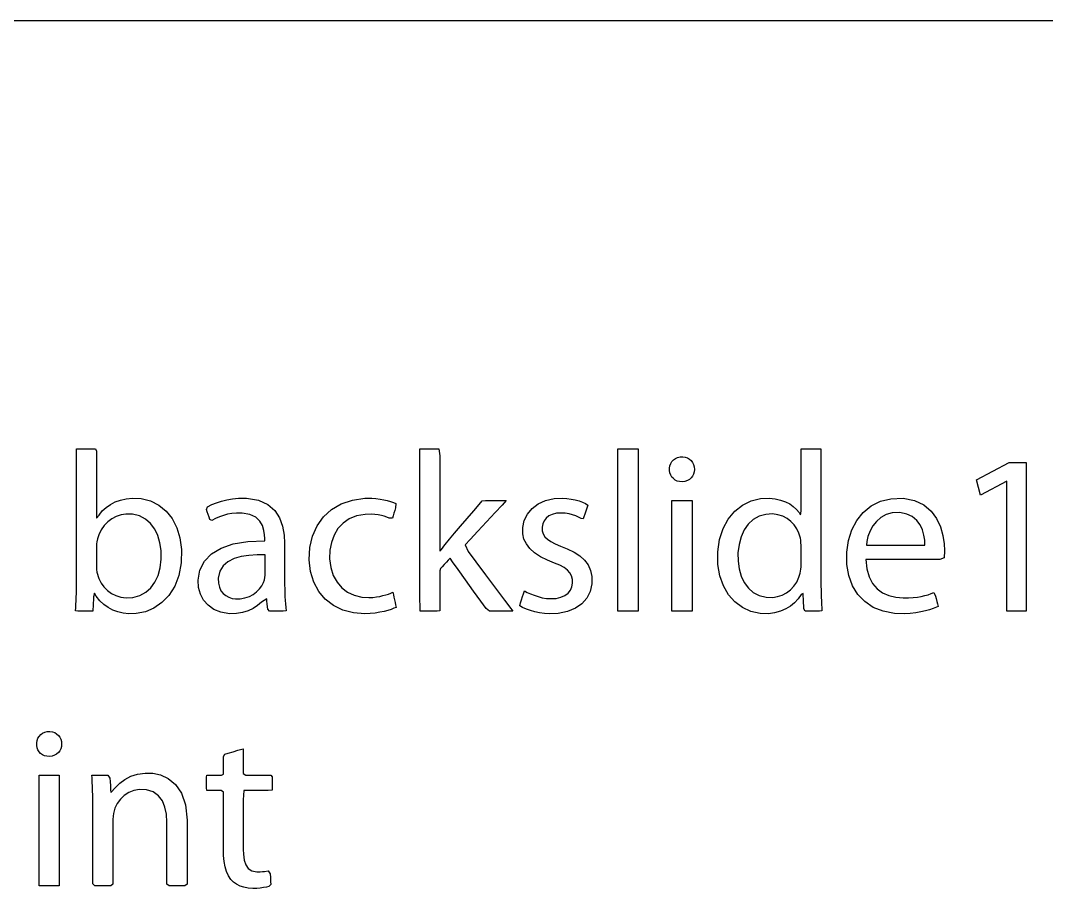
# Model space of a CAD drawing. Header units: metres. Extents: x 1885 to 2636, y 491 to 906.
# Drawn here: x 2056.58 to 2069.22, y 771.36 to 782.06 of the extents above; entities that cross this region are included whole.
import ezdxf

# ---------------------------------------------------------------- set-up
doc = ezdxf.new("R2010")
doc.units = ezdxf.units.M

msp = doc.modelspace()

# ---------------------------------------------------------------- linework, layer by layer
at = {"layer": 'COMPONENT1'}
msp.add_line((2050.537, 782.062), (2076.637, 782.062), dxfattribs=at)
at = {"layer": 'COMPONENT26'}
for p, q in [((2057.27, 776.784), (2057.307, 776.784)), ((2057.27, 776.714), (2057.27, 776.784)), ((2057.307, 776.784), (2057.346, 776.784)), ((2057.346, 776.784), (2057.39, 776.784)), ((2057.39, 776.784), (2057.435, 776.784)), ((2057.435, 776.784), (2057.475, 776.784)), ((2057.475, 776.784), (2057.503, 776.784)), ((2057.503, 776.784), (2057.515, 776.753)), ((2061.5, 776.728), (2061.501, 776.784)), ((2061.501, 776.784), (2061.559, 776.784)), ((2061.559, 776.784), (2061.608, 776.784)), ((2061.608, 776.784), (2061.659, 776.784)), ((2061.659, 776.784), (2061.704, 776.784)), ((2061.704, 776.784), (2061.736, 776.784)), ((2061.736, 776.784), (2061.745, 776.697)), ((2063.941, 776.784), (2064.189, 776.784)), ((2063.941, 774.781), (2063.941, 776.784)), ((2064.189, 776.784), (2064.189, 774.781)), ((2066.198, 776.755), (2066.198, 776.784)), ((2066.198, 776.784), (2066.239, 776.784)), ((2066.239, 776.784), (2066.278, 776.784)), ((2066.278, 776.784), (2066.323, 776.784)), ((2066.323, 776.784), (2066.368, 776.784)), ((2066.368, 776.784), (2066.406, 776.784)), ((2066.406, 776.784), (2066.444, 776.784)), ((2066.444, 776.784), (2066.444, 776.714)), ((2057.27, 776.531), (2057.27, 776.714)), ((2057.515, 776.753), (2057.515, 776.662)), ((2057.515, 776.662), (2057.515, 776.529)), ((2061.5, 776.493), (2061.5, 776.728)), ((2061.745, 776.697), (2061.745, 776.511)), ((2064.627, 776.647), (2064.65, 776.664)), ((2064.65, 776.664), (2064.677, 776.676)), ((2064.677, 776.676), (2064.707, 776.684)), ((2064.707, 776.684), (2064.74, 776.685)), ((2064.74, 776.685), (2064.77, 776.681)), ((2064.77, 776.681), (2064.798, 776.671)), ((2064.798, 776.671), (2064.823, 776.657)), ((2064.823, 776.657), (2064.844, 776.638)), ((2066.198, 776.668), (2066.198, 776.755)), ((2066.198, 776.542), (2066.198, 776.668)), ((2066.444, 776.714), (2066.444, 776.531)), ((2057.27, 776.271), (2057.27, 776.531)), ((2057.515, 776.529), (2057.515, 776.375)), ((2064.577, 776.545), (2064.582, 776.574)), ((2064.577, 776.515), (2064.577, 776.545)), ((2064.582, 776.574), (2064.593, 776.602)), ((2064.593, 776.602), (2064.607, 776.626)), ((2064.607, 776.626), (2064.627, 776.647)), ((2064.844, 776.638), (2064.861, 776.615)), ((2064.861, 776.615), (2064.873, 776.589)), ((2064.873, 776.589), (2064.881, 776.561)), ((2064.881, 776.561), (2064.884, 776.53)), ((2064.884, 776.53), (2064.881, 776.5)), ((2066.198, 776.395), (2066.198, 776.542)), ((2066.444, 776.531), (2066.444, 776.271)), ((2068.361, 776.4), (2068.761, 776.615)), ((2068.761, 776.615), (2068.973, 776.615)), ((2068.973, 776.615), (2068.973, 774.781)), ((2061.5, 776.136), (2061.5, 776.493)), ((2061.745, 776.511), (2061.745, 776.265)), ((2064.582, 776.486), (2064.577, 776.515)), ((2064.592, 776.459), (2064.582, 776.486)), ((2064.606, 776.435), (2064.592, 776.459)), ((2064.625, 776.415), (2064.606, 776.435)), ((2064.647, 776.398), (2064.625, 776.415)), ((2064.823, 776.406), (2064.797, 776.392)), ((2064.844, 776.425), (2064.823, 776.406)), ((2064.861, 776.447), (2064.844, 776.425)), ((2064.874, 776.472), (2064.861, 776.447)), ((2064.881, 776.5), (2064.874, 776.472)), ((2057.515, 776.375), (2057.515, 776.218)), ((2064.673, 776.386), (2064.647, 776.398)), ((2064.702, 776.379), (2064.673, 776.386)), ((2064.735, 776.378), (2064.702, 776.379)), ((2064.768, 776.382), (2064.735, 776.378)), ((2064.797, 776.392), (2064.768, 776.382)), ((2066.198, 776.246), (2066.198, 776.395)), ((2068.409, 776.211), (2068.361, 776.4)), ((2068.733, 776.384), (2068.409, 776.211)), ((2068.733, 774.781), (2068.733, 776.384)), ((2057.27, 775.971), (2057.27, 776.271)), ((2057.515, 776.218), (2057.515, 776.078)), ((2057.746, 776.128), (2057.811, 776.152)), ((2057.811, 776.152), (2057.882, 776.167)), ((2057.882, 776.167), (2057.959, 776.174)), ((2057.959, 776.174), (2058.068, 776.169)), ((2058.068, 776.169), (2058.183, 776.14)), ((2059.058, 776.139), (2059.124, 776.155)), ((2059.124, 776.155), (2059.193, 776.167)), ((2059.193, 776.167), (2059.264, 776.173)), ((2059.264, 776.173), (2059.364, 776.173)), ((2059.364, 776.173), (2059.511, 776.149)), ((2060.532, 776.105), (2060.669, 776.152)), ((2060.669, 776.152), (2060.822, 776.173)), ((2060.822, 776.173), (2060.908, 776.174)), ((2060.908, 776.174), (2060.96, 776.17)), ((2060.96, 776.17), (2061.01, 776.164)), ((2061.01, 776.164), (2061.056, 776.155)), ((2061.056, 776.155), (2061.1, 776.145)), ((2061.745, 776.265), (2061.745, 776.002)), ((2063.049, 776.145), (2063.154, 776.169)), ((2063.154, 776.169), (2063.255, 776.175)), ((2063.255, 776.175), (2063.311, 776.171)), ((2063.311, 776.171), (2063.365, 776.164)), ((2063.365, 776.164), (2063.415, 776.154)), ((2063.415, 776.154), (2063.462, 776.141)), ((2065.585, 776.14), (2065.7, 776.169)), ((2065.7, 776.169), (2065.807, 776.174)), ((2065.807, 776.174), (2065.88, 776.167)), ((2065.88, 776.167), (2065.946, 776.152)), ((2065.946, 776.152), (2066.005, 776.131)), ((2066.198, 776.113), (2066.198, 776.246)), ((2066.444, 776.271), (2066.444, 775.971)), ((2067.176, 776.136), (2067.306, 776.168)), ((2067.306, 776.168), (2067.455, 776.173)), ((2067.455, 776.173), (2067.596, 776.146)), ((2057.515, 776.078), (2057.515, 775.975)), ((2057.587, 776.017), (2057.634, 776.061)), ((2057.634, 776.061), (2057.687, 776.098)), ((2057.687, 776.098), (2057.746, 776.128)), ((2058.183, 776.14), (2058.285, 776.088)), ((2058.285, 776.088), (2058.374, 776.015)), ((2058.871, 776.036), (2058.885, 776.069)), ((2058.881, 776.007), (2058.871, 776.036)), ((2058.885, 776.069), (2058.938, 776.096)), ((2058.938, 776.096), (2058.996, 776.119)), ((2058.996, 776.119), (2059.058, 776.139)), ((2059.511, 776.149), (2059.626, 776.097)), ((2059.626, 776.097), (2059.712, 776.023)), ((2060.314, 775.944), (2060.413, 776.035)), ((2060.413, 776.035), (2060.532, 776.105)), ((2061.1, 776.145), (2061.139, 776.133)), ((2061.139, 776.133), (2061.174, 776.12)), ((2061.174, 776.12), (2061.204, 776.107)), ((2061.201, 776.055), (2061.191, 776.022)), ((2061.204, 776.107), (2061.201, 776.055)), ((2061.5, 775.722), (2061.5, 776.136)), ((2062.165, 776.02), (2062.231, 776.097)), ((2062.231, 776.097), (2062.269, 776.142)), ((2062.269, 776.142), (2062.31, 776.146)), ((2062.31, 776.146), (2062.36, 776.146)), ((2062.36, 776.146), (2062.421, 776.146)), ((2062.421, 776.146), (2062.482, 776.146)), ((2062.515, 776.088), (2062.428, 775.996)), ((2062.482, 776.146), (2062.532, 776.146)), ((2062.564, 776.146), (2062.515, 776.088)), ((2062.532, 776.146), (2062.564, 776.146)), ((2062.827, 775.979), (2062.884, 776.048)), ((2062.884, 776.048), (2062.959, 776.104)), ((2062.959, 776.104), (2063.049, 776.145)), ((2063.462, 776.141), (2063.505, 776.125)), ((2063.505, 776.125), (2063.543, 776.107)), ((2063.543, 776.107), (2063.571, 776.09)), ((2063.558, 776.051), (2063.547, 776.016)), ((2063.571, 776.09), (2063.558, 776.051)), ((2064.607, 774.781), (2064.607, 776.146)), ((2064.607, 776.146), (2064.856, 776.146)), ((2064.856, 776.146), (2064.856, 774.781)), ((2065.382, 776.013), (2065.478, 776.088)), ((2065.478, 776.088), (2065.585, 776.14)), ((2066.005, 776.131), (2066.058, 776.103)), ((2066.058, 776.103), (2066.103, 776.072)), ((2066.103, 776.072), (2066.142, 776.036)), ((2066.142, 776.036), (2066.174, 775.998)), ((2066.198, 776.015), (2066.198, 776.113)), ((2066.965, 775.999), (2067.062, 776.079)), ((2067.062, 776.079), (2067.176, 776.136)), ((2067.596, 776.146), (2067.711, 776.091)), ((2067.711, 776.091), (2067.8, 776.014)), ((2057.27, 775.671), (2057.27, 775.971)), ((2057.515, 775.975), (2057.515, 775.927)), ((2057.515, 775.927), (2057.547, 775.967)), ((2057.547, 775.967), (2057.587, 776.017)), ((2057.706, 775.921), (2057.656, 775.883)), ((2057.76, 775.95), (2057.706, 775.921)), ((2057.818, 775.969), (2057.76, 775.95)), ((2057.878, 775.979), (2057.818, 775.969)), ((2057.959, 775.977), (2057.878, 775.979)), ((2058.045, 775.955), (2057.959, 775.977)), ((2058.12, 775.916), (2058.045, 775.955)), ((2058.182, 775.861), (2058.12, 775.916)), ((2058.374, 776.015), (2058.447, 775.922)), ((2058.447, 775.922), (2058.504, 775.811)), ((2058.892, 775.973), (2058.881, 776.007)), ((2058.904, 775.939), (2058.892, 775.973)), ((2058.914, 775.91), (2058.904, 775.939)), ((2058.938, 775.901), (2058.914, 775.91)), ((2058.982, 775.925), (2058.938, 775.901)), ((2059.03, 775.946), (2058.982, 775.925)), ((2059.08, 775.963), (2059.03, 775.946)), ((2059.132, 775.976), (2059.08, 775.963)), ((2059.185, 775.985), (2059.132, 775.976)), ((2059.24, 775.99), (2059.185, 775.985)), ((2059.311, 775.99), (2059.24, 775.99)), ((2059.407, 775.974), (2059.311, 775.99)), ((2059.478, 775.94), (2059.407, 775.974)), ((2059.528, 775.892), (2059.478, 775.94)), ((2059.712, 776.023), (2059.772, 775.932)), ((2059.772, 775.932), (2059.81, 775.828)), ((2060.235, 775.834), (2060.314, 775.944)), ((2060.631, 775.92), (2060.554, 775.867)), ((2060.721, 775.957), (2060.631, 775.92)), ((2060.825, 775.975), (2060.721, 775.957)), ((2060.9, 775.976), (2060.825, 775.975)), ((2060.946, 775.973), (2060.9, 775.976)), ((2060.988, 775.968), (2060.946, 775.973)), ((2061.027, 775.96), (2060.988, 775.968)), ((2061.062, 775.951), (2061.027, 775.96)), ((2061.093, 775.941), (2061.062, 775.951)), ((2061.122, 775.929), (2061.093, 775.941)), ((2061.163, 775.929), (2061.122, 775.929)), ((2061.171, 775.955), (2061.163, 775.929)), ((2061.181, 775.988), (2061.171, 775.955)), ((2061.191, 776.022), (2061.181, 775.988)), ((2061.745, 776.002), (2061.745, 775.762)), ((2062, 775.828), (2062.083, 775.925)), ((2062.083, 775.925), (2062.165, 776.02)), ((2062.428, 775.996), (2062.323, 775.883)), ((2062.769, 775.813), (2062.788, 775.9)), ((2062.788, 775.9), (2062.827, 775.979)), ((2063.056, 775.928), (2063.031, 775.895)), ((2063.09, 775.955), (2063.056, 775.928)), ((2063.132, 775.975), (2063.09, 775.955)), ((2063.183, 775.988), (2063.132, 775.975)), ((2063.24, 775.991), (2063.183, 775.988)), ((2063.291, 775.988), (2063.24, 775.991)), ((2063.339, 775.98), (2063.291, 775.988)), ((2063.382, 775.969), (2063.339, 775.98)), ((2063.422, 775.955), (2063.382, 775.969)), ((2063.457, 775.94), (2063.422, 775.955)), ((2063.487, 775.924), (2063.457, 775.94)), ((2063.515, 775.919), (2063.487, 775.924)), ((2063.523, 775.944), (2063.515, 775.919)), ((2063.535, 775.978), (2063.523, 775.944)), ((2063.547, 776.016), (2063.535, 775.978)), ((2065.237, 775.801), (2065.301, 775.917)), ((2065.301, 775.917), (2065.382, 776.013)), ((2065.609, 775.911), (2065.547, 775.854)), ((2065.681, 775.952), (2065.609, 775.911)), ((2065.764, 775.975), (2065.681, 775.952)), ((2065.848, 775.98), (2065.764, 775.975)), ((2065.913, 775.971), (2065.848, 775.98)), ((2065.973, 775.952), (2065.913, 775.971)), ((2066.026, 775.924), (2065.973, 775.952)), ((2066.074, 775.887), (2066.026, 775.924)), ((2066.174, 775.998), (2066.193, 775.969)), ((2066.193, 775.969), (2066.198, 776.015)), ((2066.444, 775.971), (2066.444, 775.671)), ((2066.824, 775.783), (2066.885, 775.899)), ((2066.885, 775.899), (2066.965, 775.999)), ((2067.181, 775.936), (2067.126, 775.889)), ((2067.246, 775.972), (2067.181, 775.936)), ((2067.323, 775.993), (2067.246, 775.972)), ((2067.414, 775.996), (2067.323, 775.993)), ((2067.5, 775.979), (2067.414, 775.996)), ((2067.569, 775.947), (2067.5, 775.979)), ((2067.624, 775.901), (2067.569, 775.947)), ((2067.665, 775.845), (2067.624, 775.901)), ((2067.8, 776.014), (2067.868, 775.922)), ((2067.868, 775.922), (2067.916, 775.82)), ((2057.575, 775.783), (2057.545, 775.723)), ((2057.612, 775.837), (2057.575, 775.783)), ((2057.656, 775.883), (2057.612, 775.837)), ((2058.233, 775.793), (2058.182, 775.861)), ((2058.272, 775.714), (2058.233, 775.793)), ((2058.504, 775.811), (2058.543, 775.685)), ((2059.56, 775.837), (2059.528, 775.892)), ((2059.579, 775.778), (2059.56, 775.837)), ((2059.587, 775.721), (2059.579, 775.778)), ((2059.81, 775.828), (2059.83, 775.717)), ((2060.178, 775.708), (2060.235, 775.834)), ((2060.492, 775.8), (2060.444, 775.72)), ((2060.554, 775.867), (2060.492, 775.8)), ((2061.928, 775.744), (2062, 775.828)), ((2062.323, 775.883), (2062.214, 775.767)), ((2062.77, 775.735), (2062.769, 775.813)), ((2063.015, 775.858), (2063.007, 775.817)), ((2063.007, 775.817), (2063.009, 775.773)), ((2063.009, 775.773), (2063.021, 775.733)), ((2063.031, 775.895), (2063.015, 775.858)), ((2065.193, 775.666), (2065.237, 775.801)), ((2065.497, 775.783), (2065.459, 775.699)), ((2065.547, 775.854), (2065.497, 775.783)), ((2066.114, 775.845), (2066.074, 775.887)), ((2066.147, 775.796), (2066.114, 775.845)), ((2066.172, 775.743), (2066.147, 775.796)), ((2066.783, 775.651), (2066.824, 775.783)), ((2067.082, 775.832), (2067.048, 775.77)), ((2067.126, 775.889), (2067.082, 775.832)), ((2067.694, 775.783), (2067.665, 775.845)), ((2067.713, 775.719), (2067.694, 775.783)), ((2067.916, 775.82), (2067.946, 775.714)), ((2057.27, 775.406), (2057.27, 775.671)), ((2057.528, 775.672), (2057.52, 775.636)), ((2057.545, 775.723), (2057.528, 775.672)), ((2058.298, 775.625), (2058.272, 775.714)), ((2058.543, 775.685), (2058.562, 775.543)), ((2059.381, 775.641), (2059.589, 775.65)), ((2059.589, 775.676), (2059.587, 775.721)), ((2059.589, 775.65), (2059.589, 775.676)), ((2059.83, 775.717), (2059.834, 775.618)), ((2060.145, 775.568), (2060.178, 775.708)), ((2060.444, 775.72), (2060.41, 775.63)), ((2061.5, 775.318), (2061.5, 775.722)), ((2061.745, 775.762), (2061.745, 775.588)), ((2061.83, 775.626), (2061.848, 775.648)), ((2061.848, 775.648), (2061.865, 775.669)), ((2061.865, 775.669), (2061.928, 775.744)), ((2062.121, 775.666), (2062.059, 775.601)), ((2062.214, 775.767), (2062.121, 775.666)), ((2062.784, 775.671), (2062.77, 775.735)), ((2062.813, 775.61), (2062.784, 775.671)), ((2063.021, 775.733), (2063.042, 775.699)), ((2063.042, 775.699), (2063.074, 775.668)), ((2063.074, 775.668), (2063.116, 775.639)), ((2065.171, 775.513), (2065.193, 775.666)), ((2065.459, 775.699), (2065.434, 775.605)), ((2066.19, 775.682), (2066.172, 775.743)), ((2066.195, 775.655), (2066.19, 775.682)), ((2066.197, 775.629), (2066.195, 775.655)), ((2066.444, 775.671), (2066.444, 775.406)), ((2066.763, 775.508), (2066.783, 775.651)), ((2067.023, 775.704), (2067.007, 775.639)), ((2067.048, 775.77), (2067.023, 775.704)), ((2067.723, 775.656), (2067.713, 775.719)), ((2067.725, 775.596), (2067.723, 775.656)), ((2067.946, 775.714), (2067.962, 775.61)), ((2057.517, 775.611), (2057.515, 775.583)), ((2057.515, 775.583), (2057.515, 775.53)), ((2057.515, 775.53), (2057.515, 775.491)), ((2057.52, 775.636), (2057.517, 775.611)), ((2058.311, 775.529), (2058.298, 775.625)), ((2058.312, 775.424), (2058.311, 775.529)), ((2058.562, 775.543), (2058.56, 775.379)), ((2058.934, 775.488), (2059.053, 775.559)), ((2059.053, 775.559), (2059.202, 775.61)), ((2059.202, 775.61), (2059.381, 775.641)), ((2059.834, 775.618), (2059.834, 775.584)), ((2059.834, 775.584), (2059.834, 775.509)), ((2060.137, 775.416), (2060.145, 775.568)), ((2060.392, 775.533), (2060.389, 775.426)), ((2060.41, 775.63), (2060.392, 775.533)), ((2061.745, 775.588), (2061.745, 775.52)), ((2061.745, 775.52), (2061.764, 775.538)), ((2061.764, 775.538), (2061.779, 775.559)), ((2061.779, 775.559), (2061.796, 775.582)), ((2061.796, 775.582), (2061.813, 775.604)), ((2061.813, 775.604), (2061.83, 775.626)), ((2062.059, 775.601), (2062.096, 775.516)), ((2062.856, 775.553), (2062.813, 775.61)), ((2062.914, 775.501), (2062.856, 775.553)), ((2063.116, 775.639), (2063.169, 775.612)), ((2063.169, 775.612), (2063.233, 775.584)), ((2063.233, 775.584), (2063.318, 775.55)), ((2063.318, 775.55), (2063.402, 775.508)), ((2065.434, 775.605), (2065.421, 775.502)), ((2066.198, 775.591), (2066.197, 775.629)), ((2066.198, 775.555), (2066.198, 775.591)), ((2066.198, 775.518), (2066.198, 775.555)), ((2066.198, 775.475), (2066.198, 775.518)), ((2067.007, 775.639), (2067.004, 775.596)), ((2067.004, 775.596), (2067.05, 775.596)), ((2067.05, 775.596), (2067.139, 775.596)), ((2067.139, 775.596), (2067.256, 775.596)), ((2067.256, 775.596), (2067.385, 775.596)), ((2067.385, 775.596), (2067.511, 775.596)), ((2067.511, 775.596), (2067.62, 775.596)), ((2067.62, 775.596), (2067.697, 775.596)), ((2067.697, 775.596), (2067.725, 775.596)), ((2067.962, 775.61), (2067.965, 775.53)), ((2067.965, 775.53), (2067.964, 775.496)), ((2057.27, 775.215), (2057.27, 775.406)), ((2057.515, 775.491), (2057.515, 775.447)), ((2057.515, 775.447), (2057.515, 775.403)), ((2057.515, 775.403), (2057.515, 775.365)), ((2058.299, 775.317), (2058.312, 775.424)), ((2058.79, 775.289), (2058.846, 775.398)), ((2058.846, 775.398), (2058.934, 775.488)), ((2059.212, 775.429), (2059.136, 775.391)), ((2059.3, 775.455), (2059.212, 775.429)), ((2059.395, 775.47), (2059.3, 775.455)), ((2059.495, 775.477), (2059.395, 775.47)), ((2059.595, 775.478), (2059.495, 775.477)), ((2059.595, 775.442), (2059.595, 775.478)), ((2059.595, 775.406), (2059.595, 775.442)), ((2059.595, 775.364), (2059.595, 775.406)), ((2059.834, 775.509), (2059.834, 775.409)), ((2059.834, 775.409), (2059.834, 775.303)), ((2060.154, 775.271), (2060.137, 775.416)), ((2060.389, 775.426), (2060.403, 775.318)), ((2061.851, 775.412), (2061.828, 775.386)), ((2061.873, 775.435), (2061.851, 775.412)), ((2061.905, 775.391), (2061.873, 775.435)), ((2062.096, 775.516), (2062.19, 775.391)), ((2062.986, 775.453), (2062.914, 775.501)), ((2063.074, 775.41), (2062.986, 775.453)), ((2063.162, 775.375), (2063.074, 775.41)), ((2063.402, 775.508), (2063.473, 775.462)), ((2063.473, 775.462), (2063.531, 775.41)), ((2063.531, 775.41), (2063.574, 775.351)), ((2065.173, 775.356), (2065.171, 775.513)), ((2065.421, 775.502), (2065.422, 775.398)), ((2065.422, 775.398), (2065.435, 775.302)), ((2066.198, 775.432), (2066.198, 775.475)), ((2066.198, 775.394), (2066.198, 775.432)), ((2066.198, 775.354), (2066.198, 775.394)), ((2066.444, 775.406), (2066.444, 775.215)), ((2066.764, 775.359), (2066.763, 775.508)), ((2066.998, 775.419), (2067.009, 775.303)), ((2067.038, 775.419), (2066.998, 775.419)), ((2067.144, 775.419), (2067.038, 775.419)), ((2067.294, 775.419), (2067.144, 775.419)), ((2067.467, 775.419), (2067.294, 775.419)), ((2067.642, 775.419), (2067.467, 775.419)), ((2067.796, 775.419), (2067.642, 775.419)), ((2067.908, 775.419), (2067.796, 775.419)), ((2067.96, 775.44), (2067.908, 775.419)), ((2067.963, 775.466), (2067.96, 775.44)), ((2067.964, 775.496), (2067.963, 775.466)), ((2057.515, 775.365), (2057.515, 775.328)), ((2057.515, 775.328), (2057.516, 775.294)), ((2057.516, 775.294), (2057.521, 775.261)), ((2058.274, 775.222), (2058.299, 775.317)), ((2058.56, 775.379), (2058.531, 775.222)), ((2058.769, 775.162), (2058.79, 775.289)), ((2059.035, 775.273), (2059.017, 775.189)), ((2059.076, 775.34), (2059.035, 775.273)), ((2059.136, 775.391), (2059.076, 775.34)), ((2059.595, 775.321), (2059.595, 775.364)), ((2059.595, 775.283), (2059.595, 775.321)), ((2059.595, 775.255), (2059.595, 775.283)), ((2059.834, 775.303), (2059.834, 775.206)), ((2060.194, 775.14), (2060.154, 775.271)), ((2060.403, 775.318), (2060.434, 775.223)), ((2061.5, 774.989), (2061.5, 775.318)), ((2061.756, 775.307), (2061.745, 775.28)), ((2061.745, 775.28), (2061.745, 775.22)), ((2061.776, 775.329), (2061.756, 775.307)), ((2061.801, 775.357), (2061.776, 775.329)), ((2061.828, 775.386), (2061.801, 775.357)), ((2061.974, 775.294), (2061.905, 775.391)), ((2062.065, 775.167), (2061.974, 775.294)), ((2062.19, 775.391), (2062.309, 775.231)), ((2063.227, 775.347), (2063.162, 775.375)), ((2063.279, 775.318), (2063.227, 775.347)), ((2063.319, 775.287), (2063.279, 775.318)), ((2063.349, 775.254), (2063.319, 775.287)), ((2063.574, 775.351), (2063.604, 775.284)), ((2063.604, 775.284), (2063.62, 775.209)), ((2065.197, 775.217), (2065.173, 775.356)), ((2065.435, 775.302), (2065.461, 775.213)), ((2066.188, 775.25), (2066.193, 775.275)), ((2066.193, 775.275), (2066.196, 775.301)), ((2066.196, 775.301), (2066.198, 775.328)), ((2066.198, 775.328), (2066.198, 775.354)), ((2066.788, 775.22), (2066.764, 775.359)), ((2067.009, 775.303), (2067.037, 775.205)), ((2057.27, 775.134), (2057.27, 775.215)), ((2057.521, 775.261), (2057.544, 775.186)), ((2057.544, 775.186), (2057.572, 775.129)), ((2058.185, 775.069), (2058.235, 775.139)), ((2058.235, 775.139), (2058.274, 775.222)), ((2058.531, 775.222), (2058.48, 775.088)), ((2058.774, 775.072), (2058.769, 775.162)), ((2059.017, 775.189), (2059.019, 775.125)), ((2059.573, 775.137), (2059.585, 775.166)), ((2059.585, 775.166), (2059.591, 775.197)), ((2059.591, 775.197), (2059.594, 775.225)), ((2059.594, 775.225), (2059.595, 775.255)), ((2059.834, 775.206), (2059.834, 775.136)), ((2060.255, 775.026), (2060.194, 775.14)), ((2060.434, 775.223), (2060.48, 775.14)), ((2060.48, 775.14), (2060.54, 775.071)), ((2061.745, 775.22), (2061.745, 775.128)), ((2062.162, 775.03), (2062.065, 775.167)), ((2062.309, 775.231), (2062.434, 775.064)), ((2063.369, 775.216), (2063.349, 775.254)), ((2063.38, 775.173), (2063.369, 775.216)), ((2063.382, 775.126), (2063.38, 775.173)), ((2063.62, 775.209), (2063.62, 775.119)), ((2065.242, 775.093), (2065.197, 775.217)), ((2065.461, 775.213), (2065.499, 775.134)), ((2066.11, 775.088), (2066.145, 775.141)), ((2066.145, 775.141), (2066.173, 775.2)), ((2066.173, 775.2), (2066.188, 775.25)), ((2066.444, 775.215), (2066.444, 775.134)), ((2066.833, 775.096), (2066.788, 775.22)), ((2067.037, 775.205), (2067.08, 775.124)), ((2057.268, 774.999), (2057.269, 775.045)), ((2057.269, 775.092), (2057.27, 775.134)), ((2057.269, 775.045), (2057.269, 775.092)), ((2057.572, 775.129), (2057.608, 775.08)), ((2057.608, 775.08), (2057.652, 775.037)), ((2057.652, 775.037), (2057.701, 775.001)), ((2058.049, 774.975), (2058.123, 775.014)), ((2058.123, 775.014), (2058.185, 775.069)), ((2058.48, 775.088), (2058.409, 774.976)), ((2058.797, 774.992), (2058.774, 775.072)), ((2059.019, 775.125), (2059.031, 775.076)), ((2059.031, 775.076), (2059.05, 775.034)), ((2059.05, 775.034), (2059.076, 774.999)), ((2059.447, 774.989), (2059.488, 775.021)), ((2059.488, 775.021), (2059.523, 775.056)), ((2059.523, 775.056), (2059.552, 775.095)), ((2059.552, 775.095), (2059.573, 775.137)), ((2059.834, 775.136), (2059.834, 775.108)), ((2059.834, 775.108), (2059.835, 775.059)), ((2059.835, 775.059), (2059.836, 775.01)), ((2060.336, 774.929), (2060.255, 775.026)), ((2060.54, 775.071), (2060.611, 775.017)), ((2060.611, 775.017), (2060.693, 774.978)), ((2061.142, 775.005), (2061.167, 775.015)), ((2061.167, 775.015), (2061.174, 774.984)), ((2061.745, 775.128), (2061.745, 775.022)), ((2061.745, 775.022), (2061.745, 774.919)), ((2062.251, 774.906), (2062.162, 775.03)), ((2062.434, 775.064), (2062.545, 774.916)), ((2062.779, 774.997), (2062.79, 775.032)), ((2062.79, 775.032), (2062.825, 775.013)), ((2062.825, 775.013), (2062.865, 774.994)), ((2063.328, 775.003), (2063.356, 775.039)), ((2063.356, 775.039), (2063.374, 775.08)), ((2063.374, 775.08), (2063.382, 775.126)), ((2063.6, 775.026), (2063.559, 774.944)), ((2063.62, 775.119), (2063.6, 775.026)), ((2065.304, 774.985), (2065.242, 775.093)), ((2065.499, 775.134), (2065.549, 775.067)), ((2065.549, 775.067), (2065.61, 775.013)), ((2065.61, 775.013), (2065.684, 774.975)), ((2066.019, 775.007), (2066.067, 775.044)), ((2066.067, 775.044), (2066.11, 775.088)), ((2066.444, 775.134), (2066.444, 775.092)), ((2066.444, 775.092), (2066.445, 775.045)), ((2066.445, 775.045), (2066.446, 774.999)), ((2066.899, 774.989), (2066.833, 775.096)), ((2067.08, 775.124), (2067.136, 775.059)), ((2067.136, 775.059), (2067.204, 775.009)), ((2067.801, 774.998), (2067.836, 775.012)), ((2067.836, 775.012), (2067.856, 774.967)), ((2057.263, 774.865), (2057.265, 774.908)), ((2057.265, 774.908), (2057.266, 774.953)), ((2057.266, 774.953), (2057.268, 774.999)), ((2057.479, 774.922), (2057.476, 774.881)), ((2057.481, 774.959), (2057.479, 774.922)), ((2057.49, 775.004), (2057.481, 774.959)), ((2057.513, 774.967), (2057.49, 775.004)), ((2057.557, 774.911), (2057.513, 774.967)), ((2057.606, 774.864), (2057.557, 774.911)), ((2057.701, 775.001), (2057.756, 774.974)), ((2057.756, 774.974), (2057.816, 774.956)), ((2057.816, 774.956), (2057.88, 774.948)), ((2057.88, 774.948), (2057.965, 774.952)), ((2057.965, 774.952), (2058.049, 774.975)), ((2058.323, 774.887), (2058.224, 774.82)), ((2058.409, 774.976), (2058.323, 774.887)), ((2058.836, 774.919), (2058.797, 774.992)), ((2058.891, 774.855), (2058.836, 774.919)), ((2059.076, 774.999), (2059.108, 774.973)), ((2059.108, 774.973), (2059.145, 774.953)), ((2059.145, 774.953), (2059.186, 774.94)), ((2059.186, 774.94), (2059.23, 774.934)), ((2059.23, 774.934), (2059.286, 774.935)), ((2059.286, 774.935), (2059.346, 774.946)), ((2059.346, 774.946), (2059.4, 774.964)), ((2059.4, 774.964), (2059.447, 774.989)), ((2059.549, 774.891), (2059.502, 774.851)), ((2059.614, 774.935), (2059.549, 774.891)), ((2059.617, 774.907), (2059.614, 774.935)), ((2059.621, 774.872), (2059.617, 774.907)), ((2059.836, 775.01), (2059.838, 774.962)), ((2059.838, 774.962), (2059.84, 774.915)), ((2059.84, 774.915), (2059.844, 774.871)), ((2060.435, 774.851), (2060.336, 774.929)), ((2060.693, 774.978), (2060.784, 774.956)), ((2060.784, 774.956), (2060.872, 774.95)), ((2060.872, 774.95), (2060.922, 774.952)), ((2060.922, 774.952), (2060.967, 774.957)), ((2060.967, 774.957), (2061.008, 774.964)), ((2061.008, 774.964), (2061.046, 774.973)), ((2061.046, 774.973), (2061.081, 774.983)), ((2061.081, 774.983), (2061.113, 774.993)), ((2061.113, 774.993), (2061.142, 775.005)), ((2061.174, 774.984), (2061.18, 774.954)), ((2061.18, 774.954), (2061.188, 774.921)), ((2061.188, 774.921), (2061.196, 774.887)), ((2061.196, 774.887), (2061.202, 774.858)), ((2061.504, 774.781), (2061.5, 774.989)), ((2061.745, 774.919), (2061.745, 774.835)), ((2062.316, 774.816), (2062.251, 774.906)), ((2062.545, 774.916), (2062.621, 774.813)), ((2062.731, 774.846), (2062.743, 774.886)), ((2062.743, 774.886), (2062.755, 774.922)), ((2062.755, 774.922), (2062.767, 774.961)), ((2062.767, 774.961), (2062.779, 774.997)), ((2062.865, 774.994), (2062.91, 774.977)), ((2062.91, 774.977), (2062.958, 774.961)), ((2062.958, 774.961), (2063.008, 774.948)), ((2063.008, 774.948), (2063.06, 774.94)), ((2063.06, 774.94), (2063.112, 774.936)), ((2063.112, 774.936), (2063.18, 774.94)), ((2063.18, 774.94), (2063.24, 774.953)), ((2063.24, 774.953), (2063.289, 774.974)), ((2063.289, 774.974), (2063.328, 775.003)), ((2063.559, 774.944), (2063.498, 774.874)), ((2065.383, 774.896), (2065.304, 774.985)), ((2065.476, 774.826), (2065.383, 774.896)), ((2065.684, 774.975), (2065.769, 774.954)), ((2065.769, 774.954), (2065.849, 774.951)), ((2065.849, 774.951), (2065.909, 774.961)), ((2065.909, 774.961), (2065.966, 774.979)), ((2065.966, 774.979), (2066.019, 775.007)), ((2066.118, 774.886), (2066.067, 774.844)), ((2066.162, 774.934), (2066.118, 774.886)), ((2066.198, 774.986), (2066.162, 774.934)), ((2066.225, 775.001), (2066.198, 774.986)), ((2066.226, 774.97), (2066.225, 775.001)), ((2066.228, 774.931), (2066.226, 774.97)), ((2066.23, 774.887), (2066.228, 774.931)), ((2066.232, 774.845), (2066.23, 774.887)), ((2066.446, 774.999), (2066.447, 774.953)), ((2066.447, 774.953), (2066.449, 774.908)), ((2066.449, 774.908), (2066.451, 774.865)), ((2066.984, 774.899), (2066.899, 774.989)), ((2067.088, 774.829), (2066.984, 774.899)), ((2067.204, 775.009), (2067.281, 774.974)), ((2067.281, 774.974), (2067.365, 774.953)), ((2067.365, 774.953), (2067.456, 774.945)), ((2067.456, 774.945), (2067.522, 774.946)), ((2067.522, 774.946), (2067.58, 774.95)), ((2067.58, 774.95), (2067.632, 774.956)), ((2067.632, 774.956), (2067.68, 774.964)), ((2067.68, 774.964), (2067.724, 774.974)), ((2067.724, 774.974), (2067.764, 774.985)), ((2067.764, 774.985), (2067.801, 774.998)), ((2067.856, 774.967), (2067.864, 774.936)), ((2067.864, 774.936), (2067.872, 774.903)), ((2067.872, 774.903), (2067.88, 774.873)), ((2057.259, 774.787), (2057.261, 774.824)), ((2057.286, 774.781), (2057.259, 774.787)), ((2057.261, 774.824), (2057.263, 774.865)), ((2057.318, 774.781), (2057.286, 774.781)), ((2057.356, 774.781), (2057.318, 774.781)), ((2057.395, 774.781), (2057.356, 774.781)), ((2057.43, 774.781), (2057.395, 774.781)), ((2057.469, 774.781), (2057.43, 774.781)), ((2057.472, 774.808), (2057.469, 774.781)), ((2057.474, 774.841), (2057.472, 774.808)), ((2057.476, 774.881), (2057.474, 774.841)), ((2057.659, 774.825), (2057.606, 774.864)), ((2057.716, 774.795), (2057.659, 774.825)), ((2057.778, 774.773), (2057.716, 774.795)), ((2057.844, 774.758), (2057.778, 774.773)), ((2058.118, 774.775), (2058.006, 774.753)), ((2058.224, 774.82), (2058.118, 774.775)), ((2058.962, 774.804), (2058.891, 774.855)), ((2059.05, 774.768), (2058.962, 774.804)), ((2059.153, 774.751), (2059.05, 774.768)), ((2059.317, 774.766), (2059.243, 774.753)), ((2059.386, 774.787), (2059.317, 774.766)), ((2059.447, 774.816), (2059.386, 774.787)), ((2059.502, 774.851), (2059.447, 774.816)), ((2059.625, 774.837), (2059.621, 774.872)), ((2059.629, 774.806), (2059.625, 774.837)), ((2059.65, 774.781), (2059.629, 774.806)), ((2059.685, 774.781), (2059.65, 774.781)), ((2059.729, 774.781), (2059.685, 774.781)), ((2059.776, 774.781), (2059.729, 774.781)), ((2059.817, 774.781), (2059.776, 774.781)), ((2059.853, 774.787), (2059.817, 774.781)), ((2059.844, 774.871), (2059.848, 774.828)), ((2059.848, 774.828), (2059.853, 774.787)), ((2060.552, 774.794), (2060.435, 774.851)), ((2060.685, 774.76), (2060.552, 774.794)), ((2060.824, 774.75), (2060.685, 774.76)), ((2061.008, 774.768), (2060.951, 774.759)), ((2061.06, 774.779), (2061.008, 774.768)), ((2061.106, 774.791), (2061.06, 774.779)), ((2061.147, 774.804), (2061.106, 774.791)), ((2061.181, 774.817), (2061.147, 774.804)), ((2061.209, 774.829), (2061.181, 774.817)), ((2061.202, 774.858), (2061.209, 774.829)), ((2061.53, 774.781), (2061.504, 774.781)), ((2061.573, 774.781), (2061.53, 774.781)), ((2061.623, 774.781), (2061.573, 774.781)), ((2061.673, 774.781), (2061.623, 774.781)), ((2061.715, 774.781), (2061.673, 774.781)), ((2061.745, 774.787), (2061.715, 774.781)), ((2061.745, 774.835), (2061.745, 774.787)), ((2062.357, 774.781), (2062.316, 774.816)), ((2062.399, 774.781), (2062.357, 774.781)), ((2062.457, 774.781), (2062.399, 774.781)), ((2062.52, 774.781), (2062.457, 774.781)), ((2062.58, 774.781), (2062.52, 774.781)), ((2062.645, 774.781), (2062.58, 774.781)), ((2062.621, 774.813), (2062.645, 774.781)), ((2062.767, 774.826), (2062.731, 774.846)), ((2062.813, 774.806), (2062.767, 774.826)), ((2062.864, 774.788), (2062.813, 774.806)), ((2062.918, 774.773), (2062.864, 774.788)), ((2062.975, 774.762), (2062.918, 774.773)), ((2063.035, 774.754), (2062.975, 774.762)), ((2063.32, 774.778), (2063.206, 774.755)), ((2063.418, 774.818), (2063.32, 774.778)), ((2063.498, 774.874), (2063.418, 774.818)), ((2064.189, 774.781), (2063.941, 774.781)), ((2064.856, 774.781), (2064.607, 774.781)), ((2065.581, 774.778), (2065.476, 774.826)), ((2065.695, 774.753), (2065.581, 774.778)), ((2065.873, 774.762), (2065.796, 774.751)), ((2065.944, 774.781), (2065.873, 774.762)), ((2066.009, 774.809), (2065.944, 774.781)), ((2066.067, 774.844), (2066.009, 774.809)), ((2066.234, 774.81), (2066.232, 774.845)), ((2066.249, 774.781), (2066.234, 774.81)), ((2066.277, 774.781), (2066.249, 774.781)), ((2066.313, 774.781), (2066.277, 774.781)), ((2066.354, 774.781), (2066.313, 774.781)), ((2066.393, 774.781), (2066.354, 774.781)), ((2066.426, 774.781), (2066.393, 774.781)), ((2066.455, 774.787), (2066.426, 774.781)), ((2066.451, 774.865), (2066.453, 774.824)), ((2066.453, 774.824), (2066.455, 774.787)), ((2067.209, 774.78), (2067.088, 774.829)), ((2067.348, 774.754), (2067.209, 774.78)), ((2067.611, 774.762), (2067.542, 774.754)), ((2067.674, 774.772), (2067.611, 774.762)), ((2067.731, 774.784), (2067.674, 774.772)), ((2067.782, 774.798), (2067.731, 774.784)), ((2067.827, 774.813), (2067.782, 774.798)), ((2067.889, 774.839), (2067.827, 774.813)), ((2067.88, 774.873), (2067.889, 774.839)), ((2068.973, 774.781), (2068.733, 774.781)), ((2057.913, 774.751), (2057.844, 774.758)), ((2058.006, 774.753), (2057.913, 774.751)), ((2059.243, 774.753), (2059.153, 774.751)), ((2060.889, 774.753), (2060.824, 774.75)), ((2060.951, 774.759), (2060.889, 774.753)), ((2063.096, 774.75), (2063.035, 774.754)), ((2063.206, 774.755), (2063.096, 774.75)), ((2065.796, 774.751), (2065.695, 774.753)), ((2067.467, 774.751), (2067.348, 774.754)), ((2067.542, 774.754), (2067.467, 774.751)), ((2056.81, 773.239), (2056.829, 773.26)), ((2056.829, 773.26), (2056.852, 773.277)), ((2056.852, 773.277), (2056.879, 773.29)), ((2056.879, 773.29), (2056.909, 773.297)), ((2056.909, 773.297), (2056.942, 773.299)), ((2056.942, 773.299), (2056.973, 773.294)), ((2056.973, 773.294), (2057.001, 773.285)), ((2057.001, 773.285), (2057.025, 773.27)), ((2057.025, 773.27), (2057.046, 773.251)), ((2057.046, 773.251), (2057.063, 773.229)), ((2056.779, 773.159), (2056.784, 773.188)), ((2056.779, 773.128), (2056.779, 773.159)), ((2056.784, 773.099), (2056.779, 773.128)), ((2056.784, 773.188), (2056.795, 773.215)), ((2056.795, 773.215), (2056.81, 773.239)), ((2057.063, 773.229), (2057.076, 773.203)), ((2057.076, 773.203), (2057.083, 773.174)), ((2057.083, 773.174), (2057.086, 773.143)), ((2057.086, 773.143), (2057.083, 773.114)), ((2056.794, 773.073), (2056.784, 773.099)), ((2056.808, 773.049), (2056.794, 773.073)), ((2056.827, 773.028), (2056.808, 773.049)), ((2056.849, 773.012), (2056.827, 773.028)), ((2056.875, 773), (2056.849, 773.012)), ((2056.904, 772.993), (2056.875, 773)), ((2056.937, 772.991), (2056.904, 772.993)), ((2056.97, 772.996), (2056.937, 772.991)), ((2057, 773.005), (2056.97, 772.996)), ((2057.025, 773.02), (2057, 773.005)), ((2057.046, 773.038), (2057.025, 773.02)), ((2057.063, 773.06), (2057.046, 773.038)), ((2057.076, 773.086), (2057.063, 773.06)), ((2057.083, 773.114), (2057.076, 773.086)), ((2059.082, 772.99), (2059.096, 773.018)), ((2059.082, 772.939), (2059.082, 772.99)), ((2059.096, 773.018), (2059.14, 773.032)), ((2059.14, 773.032), (2059.199, 773.049)), ((2059.199, 773.049), (2059.259, 773.068)), ((2059.259, 773.068), (2059.324, 773.087)), ((2059.324, 773.087), (2059.324, 772.999)), ((2059.324, 772.999), (2059.324, 772.919)), ((2059.082, 772.875), (2059.082, 772.939)), ((2059.082, 772.815), (2059.082, 772.875)), ((2059.324, 772.919), (2059.324, 772.839)), ((2056.809, 771.395), (2056.809, 772.76)), ((2056.809, 772.76), (2057.058, 772.76)), ((2057.058, 772.76), (2057.058, 771.395)), ((2057.461, 772.726), (2057.46, 772.76)), ((2057.46, 772.76), (2057.521, 772.76)), ((2057.521, 772.76), (2057.569, 772.76)), ((2057.569, 772.76), (2057.617, 772.76)), ((2057.617, 772.76), (2057.656, 772.76)), ((2057.656, 772.76), (2057.681, 772.725)), ((2057.865, 772.709), (2057.939, 772.747)), ((2057.939, 772.747), (2058.023, 772.774)), ((2058.023, 772.774), (2058.116, 772.787)), ((2058.116, 772.787), (2058.209, 772.785)), ((2058.209, 772.785), (2058.305, 772.763)), ((2058.305, 772.763), (2058.401, 772.718)), ((2058.87, 772.735), (2058.877, 772.76)), ((2058.877, 772.76), (2058.91, 772.76)), ((2058.91, 772.76), (2058.96, 772.76)), ((2058.96, 772.76), (2059.013, 772.76)), ((2059.013, 772.76), (2059.057, 772.76)), ((2059.057, 772.76), (2059.082, 772.772)), ((2059.082, 772.772), (2059.082, 772.815)), ((2059.324, 772.839), (2059.324, 772.78)), ((2059.324, 772.78), (2059.358, 772.76)), ((2059.358, 772.76), (2059.429, 772.76)), ((2059.429, 772.76), (2059.518, 772.76)), ((2059.518, 772.76), (2059.603, 772.76)), ((2059.603, 772.76), (2059.663, 772.76)), ((2059.663, 772.76), (2059.679, 772.738)), ((2059.679, 772.738), (2059.679, 772.699)), ((2057.464, 772.675), (2057.461, 772.726)), ((2057.466, 772.622), (2057.464, 772.675)), ((2057.468, 772.569), (2057.466, 772.622)), ((2057.681, 772.725), (2057.684, 772.681)), ((2057.684, 772.681), (2057.687, 772.63)), ((2057.687, 772.63), (2057.69, 772.583)), ((2057.75, 772.609), (2057.802, 772.662)), ((2057.802, 772.662), (2057.865, 772.709)), ((2058.401, 772.718), (2058.49, 772.645)), ((2058.49, 772.645), (2058.564, 772.539)), ((2058.87, 772.693), (2058.87, 772.735)), ((2058.87, 772.646), (2058.87, 772.693)), ((2058.87, 772.603), (2058.87, 772.646)), ((2059.679, 772.699), (2059.679, 772.651)), ((2059.679, 772.651), (2059.679, 772.607)), ((2057.469, 772.512), (2057.468, 772.569)), ((2057.47, 772.453), (2057.469, 772.512)), ((2057.69, 772.583), (2057.692, 772.548)), ((2057.692, 772.548), (2057.75, 772.609)), ((2057.858, 772.51), (2057.811, 772.464)), ((2057.914, 772.546), (2057.858, 772.51)), ((2057.976, 772.572), (2057.914, 772.546)), ((2058.044, 772.584), (2057.976, 772.572)), ((2058.134, 772.58), (2058.044, 772.584)), ((2058.216, 772.553), (2058.134, 772.58)), ((2058.28, 772.506), (2058.216, 772.553)), ((2058.328, 772.443), (2058.28, 772.506)), ((2058.564, 772.539), (2058.614, 772.395)), ((2058.874, 772.571), (2058.87, 772.603)), ((2058.903, 772.571), (2058.874, 772.571)), ((2058.951, 772.571), (2058.903, 772.571)), ((2059.004, 772.571), (2058.951, 772.571)), ((2059.051, 772.571), (2059.004, 772.571)), ((2059.082, 772.55), (2059.051, 772.571)), ((2059.082, 772.437), (2059.082, 772.55)), ((2059.332, 772.571), (2059.324, 772.456)), ((2059.384, 772.571), (2059.332, 772.571)), ((2059.465, 772.571), (2059.384, 772.571)), ((2059.554, 772.571), (2059.465, 772.571)), ((2059.632, 772.571), (2059.554, 772.571)), ((2059.679, 772.577), (2059.632, 772.571)), ((2059.679, 772.607), (2059.679, 772.577)), ((2057.47, 772.39), (2057.47, 772.453)), ((2057.47, 772.33), (2057.47, 772.39)), ((2057.772, 772.41), (2057.743, 772.352)), ((2057.811, 772.464), (2057.772, 772.41)), ((2058.36, 772.366), (2058.328, 772.443)), ((2058.378, 772.278), (2058.36, 772.366)), ((2058.614, 772.395), (2058.632, 772.207)), ((2059.082, 772.265), (2059.082, 772.437)), ((2059.324, 772.456), (2059.324, 772.29)), ((2057.47, 772.175), (2057.47, 772.33)), ((2057.72, 772.253), (2057.718, 772.216)), ((2057.724, 772.289), (2057.72, 772.253)), ((2057.732, 772.321), (2057.724, 772.289)), ((2057.743, 772.352), (2057.732, 772.321)), ((2058.384, 772.182), (2058.378, 772.278)), ((2059.082, 772.078), (2059.082, 772.265)), ((2059.324, 772.29), (2059.324, 772.104)), ((2057.47, 771.967), (2057.47, 772.175)), ((2057.718, 772.216), (2057.718, 772.166)), ((2057.718, 772.166), (2057.718, 772.038)), ((2058.384, 772.134), (2058.384, 772.182)), ((2058.384, 772.012), (2058.384, 772.134)), ((2058.632, 772.207), (2058.632, 772.158)), ((2058.632, 772.158), (2058.632, 772.032)), ((2059.324, 772.104), (2059.324, 771.941)), ((2057.718, 772.038), (2057.718, 771.867)), ((2058.384, 771.847), (2058.384, 772.012)), ((2058.632, 772.032), (2058.632, 771.862)), ((2059.082, 771.919), (2059.082, 772.078)), ((2057.47, 771.745), (2057.47, 771.967)), ((2057.718, 771.867), (2057.718, 771.684)), ((2058.632, 771.862), (2058.632, 771.681)), ((2059.082, 771.832), (2059.082, 771.919)), ((2059.324, 771.941), (2059.324, 771.845)), ((2057.47, 771.55), (2057.47, 771.745)), ((2058.384, 771.672), (2058.384, 771.847)), ((2059.083, 771.77), (2059.082, 771.832)), ((2059.089, 771.696), (2059.083, 771.77)), ((2059.324, 771.845), (2059.326, 771.786)), ((2059.326, 771.786), (2059.335, 771.714)), ((2057.718, 771.684), (2057.718, 771.523)), ((2058.384, 771.518), (2058.384, 771.672)), ((2058.632, 771.681), (2058.632, 771.522)), ((2059.101, 771.63), (2059.089, 771.696)), ((2059.118, 771.571), (2059.101, 771.63)), ((2059.335, 771.714), (2059.356, 771.656)), ((2059.356, 771.656), (2059.387, 771.612)), ((2059.387, 771.612), (2059.432, 771.583)), ((2057.47, 771.423), (2057.47, 771.55)), ((2057.718, 771.523), (2057.718, 771.418)), ((2058.384, 771.417), (2058.384, 771.518)), ((2058.632, 771.522), (2058.632, 771.417)), ((2059.142, 771.519), (2059.118, 771.571)), ((2059.171, 771.475), (2059.142, 771.519)), ((2059.204, 771.442), (2059.171, 771.475)), ((2059.432, 771.583), (2059.49, 771.57)), ((2059.49, 771.57), (2059.533, 771.57)), ((2059.533, 771.57), (2059.563, 771.571)), ((2059.563, 771.571), (2059.588, 771.573)), ((2059.588, 771.573), (2059.632, 771.58)), ((2059.632, 771.58), (2059.657, 771.543)), ((2059.657, 771.543), (2059.659, 771.498)), ((2059.659, 771.498), (2059.662, 771.451)), ((2057.058, 771.395), (2056.809, 771.395)), ((2057.496, 771.395), (2057.47, 771.423)), ((2057.54, 771.395), (2057.496, 771.395)), ((2057.594, 771.395), (2057.54, 771.395)), ((2057.648, 771.395), (2057.594, 771.395)), ((2057.692, 771.395), (2057.648, 771.395)), ((2057.718, 771.418), (2057.692, 771.395)), ((2058.41, 771.395), (2058.384, 771.417)), ((2058.454, 771.395), (2058.41, 771.395)), ((2058.508, 771.395), (2058.454, 771.395)), ((2058.562, 771.395), (2058.508, 771.395)), ((2058.606, 771.395), (2058.562, 771.395)), ((2058.632, 771.417), (2058.606, 771.395)), ((2059.242, 771.415), (2059.204, 771.442)), ((2059.285, 771.394), (2059.242, 771.415)), ((2059.333, 771.378), (2059.285, 771.394)), ((2059.385, 771.367), (2059.333, 771.378)), ((2059.442, 771.364), (2059.385, 771.367)), ((2059.49, 771.365), (2059.442, 771.364)), ((2059.534, 771.369), (2059.49, 771.365)), ((2059.573, 771.374), (2059.534, 771.369)), ((2059.609, 771.381), (2059.573, 771.374)), ((2059.64, 771.389), (2059.609, 771.381)), ((2059.664, 771.414), (2059.64, 771.389)), ((2059.662, 771.451), (2059.664, 771.414))]:
    msp.add_line(p, q, dxfattribs=at)

doc.saveas('drawing.dxf')
